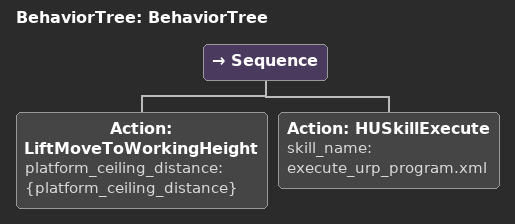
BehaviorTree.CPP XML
<?xml version="1.0"?>
<root main_tree_to_execute="BehaviorTree">
    <BehaviorTree ID="BehaviorTree">
        <Sequence>
            <Action ID="LiftMoveToWorkingHeight" platform_ceiling_distance="{platform_ceiling_distance}"/>
            <Action ID="HUSkillExecute" skill_name="execute_urp_program.xml"/>
        </Sequence>
    </BehaviorTree>
</root>
